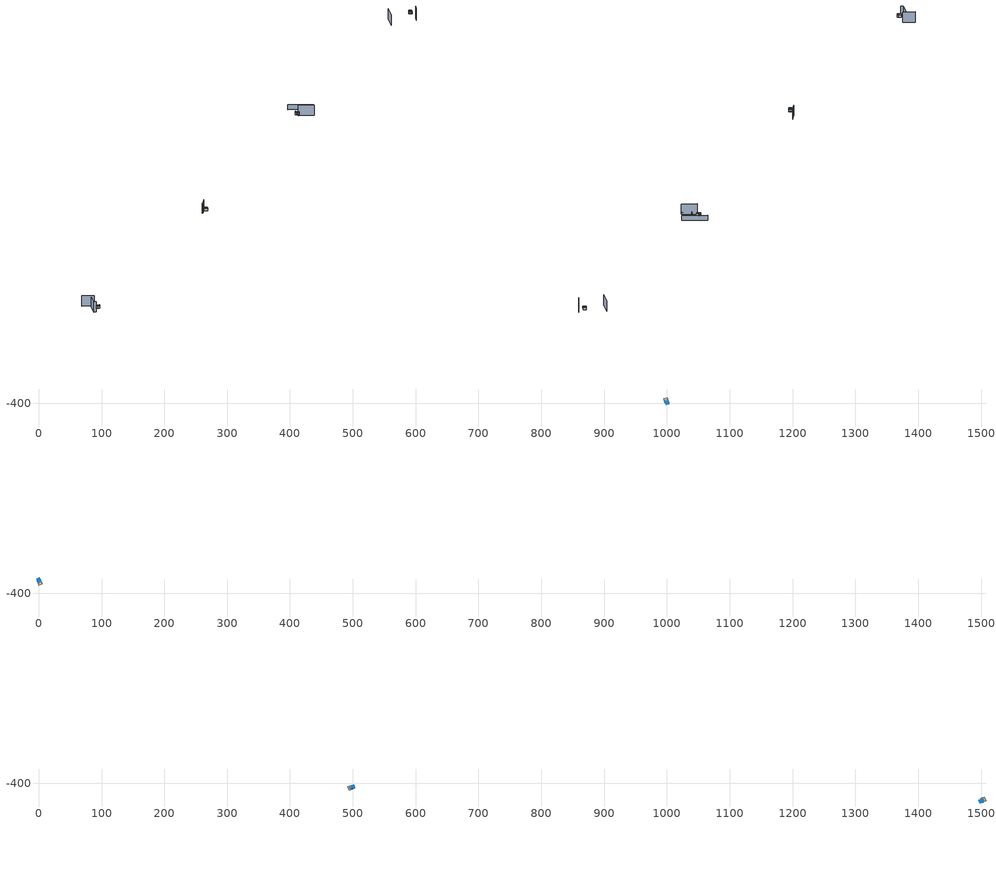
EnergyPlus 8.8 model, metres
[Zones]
2Perim
 floor adiabatic (115mmSandLimeBrick): 997.11,-399.83 995.77,-395.58 1001.49,-393.78 1002.83,-398.03 z0
 wall outside (U0-5): 997.11,-399.83 1002.83,-398.03 z0:4.11
 wall to 2Core (115mmSandLimeBrick): 1001.49,-393.78 995.77,-395.58 z0:4.11
 wall adiabatic (115mmSandLimeBrick): 1002.83,-398.03 1001.49,-393.78 / 995.77,-395.58 997.11,-399.83 z0:4.11
 window (Single): 997.2,-399.8 1002.74,-398.06 z0.85:3.4
 ceiling adiabatic (115mmSandLimeBrick): 997.11,-399.83 1002.83,-398.03 1001.76,-394.63 996.04,-396.43 z4.11
 roof outside (U0-4): 996.04,-396.43 1001.76,-394.63 1001.49,-393.78 995.77,-395.58 z4.11
2Core
 floor adiabatic (115mmSandLimeBrick): 995.77,-395.58 994.93,-392.9 1000.65,-391.1 1001.49,-393.78 z0
 wall adiabatic (115mmSandLimeBrick): 1001.49,-393.78 1000.65,-391.1 994.93,-392.9 995.77,-395.58 z0:4.11
 ceiling adiabatic (115mmSandLimeBrick): 995.77,-395.58 1001.49,-393.78 1000.82,-391.64 995.09,-393.44 z4.11
 roof outside (U0-4): 995.09,-393.44 1000.82,-391.64 1000.65,-391.1 994.93,-392.9 z4.11
0Perim
 floor adiabatic (115mmSandLimeBrick): 2.81,-377.83 4.52,-381.94 -1.01,-384.25 -2.73,-380.14 z4.11
 wall outside (U0-5): 2.81,-377.83 -2.73,-380.14 z4.11:8.23
 wall to 0Core (115mmSandLimeBrick): -1.01,-384.25 4.52,-381.94 z4.11:8.23
 wall adiabatic (115mmSandLimeBrick): -2.73,-380.14 -1.01,-384.25 / 4.52,-381.94 2.81,-377.83 z4.11:8.23
 window (Single): 2.71,-377.87 -2.64,-380.1 z4.96:7.52
 ceiling adiabatic (115mmSandLimeBrick): 2.81,-377.83 -2.73,-380.14 -1.36,-383.43 4.18,-381.12 z8.23
 roof outside (U0-4): 4.18,-381.12 -1.36,-383.43 -1.01,-384.25 4.52,-381.94 z8.23
0Core
 floor adiabatic (115mmSandLimeBrick): 4.52,-381.94 5.61,-384.53 0.07,-386.85 -1.01,-384.25 z4.11
 wall adiabatic (115mmSandLimeBrick): -1.01,-384.25 0.07,-386.85 5.61,-384.53 4.52,-381.94 z4.11:8.23
 ceiling adiabatic (115mmSandLimeBrick): 4.52,-381.94 -1.01,-384.25 -0.15,-386.33 5.39,-384.02 z8.23
 roof outside (U0-4): 5.39,-384.02 -0.15,-386.33 0.07,-386.85 5.61,-384.53 z8.23
1Perim
 floor adiabatic (115mmSandLimeBrick): 501.09,-408.2 497,-409.96 494.63,-404.45 498.72,-402.69 z8.23
 wall outside (U0-5): 501.09,-408.2 498.72,-402.69 z8.23:12.34
 wall to 1Core (115mmSandLimeBrick): 494.63,-404.45 497,-409.96 z8.23:12.34
 wall adiabatic (115mmSandLimeBrick): 498.72,-402.69 494.63,-404.45 / 497,-409.96 501.09,-408.2 z8.23:12.34
 window (Single): 501.05,-408.11 498.76,-402.78 z9.08:11.63
 ceiling adiabatic (115mmSandLimeBrick): 501.09,-408.2 498.72,-402.69 495.45,-404.1 497.82,-409.61 z12.34
 roof outside (U0-4): 497.82,-409.61 495.45,-404.1 494.63,-404.45 497,-409.96 z12.34
1Core
 floor adiabatic (115mmSandLimeBrick): 497,-409.96 494.42,-411.07 492.05,-405.56 494.63,-404.45 z8.23
 wall adiabatic (115mmSandLimeBrick): 494.63,-404.45 492.05,-405.56 494.42,-411.07 497,-409.96 z8.23:12.34
 ceiling adiabatic (115mmSandLimeBrick): 497,-409.96 494.63,-404.45 492.56,-405.34 494.94,-410.85 z12.34
 roof outside (U0-4): 494.94,-410.85 492.56,-405.34 492.05,-405.56 494.42,-411.07 z12.34
3Perim
 floor adiabatic (115mmSandLimeBrick): 1498.85,-425.11 1502.91,-423.27 1505.39,-428.73 1501.33,-430.57 z8.23
 wall outside (U0-5): 1498.85,-425.11 1501.33,-430.57 z8.23:12.34
 wall to 3Core (115mmSandLimeBrick): 1505.39,-428.73 1502.91,-423.27 z8.23:12.34
 wall adiabatic (115mmSandLimeBrick): 1501.33,-430.57 1505.39,-428.73 / 1502.91,-423.27 1498.85,-425.11 z8.23:12.34
 window (Single): 1498.89,-425.2 1501.29,-430.48 z9.08:11.63
 ceiling adiabatic (115mmSandLimeBrick): 1498.85,-425.11 1501.33,-430.57 1504.58,-429.1 1502.1,-423.64 z12.34
 roof outside (U0-4): 1502.1,-423.64 1504.58,-429.1 1505.39,-428.73 1502.91,-423.27 z12.34
3Core
 floor adiabatic (115mmSandLimeBrick): 1502.91,-423.27 1505.47,-422.11 1507.95,-427.57 1505.39,-428.73 z8.23
 wall adiabatic (115mmSandLimeBrick): 1505.39,-428.73 1507.95,-427.57 1505.47,-422.11 1502.91,-423.27 z8.23:12.34
 ceiling adiabatic (115mmSandLimeBrick): 1502.91,-423.27 1505.39,-428.73 1507.43,-427.8 1504.95,-422.34 z12.34
 roof outside (U0-4): 1504.95,-422.34 1507.43,-427.8 1507.95,-427.57 1505.47,-422.11 z12.34
shading: 6.51,-348.63 15.77,-370.14 / -9.35,-383.61 -11.41,-378.82 / -11.41,-378.82 6.97,-366.97 / 497.36,-399.52 501.26,-399.67 / 501.26,-399.67 513.39,-395.85 / 1005.5,-426.85 993.74,-399.52 / 1455.53,-406.68 1479.92,-391.63 / 1502.42,-438.02 1493.36,-441.8 z0:20.57; 1011.44,-403.11 1006.14,-405.92 z0:8.08; 1013.29,-371.42 1032.24,-415.46 z0:9.28; 1502.42,-438.02 1493.36,-441.8 z20.57:24.57; 1015.14,-422.88,8.08 1015.14,-422.88,9.28 1014.01,-420.76,6.96
[Site:GroundTemperature:BuildingSurface]
14, 14, 14, 14, 14, 14, 14, 14, 14, 14, 14, 14
[Site:GroundReflectance]
0.2, 0.2, 0.2, 0.2, 0.2, 0.2, 0.2, 0.2, 0.2, 0.2, 0.2, 0.2
[Site:GroundReflectance:SnowModifier]
1, 1
[Building]
Building: North Axis {deg}=0; Terrain=Suburbs; Loads Convergence Tolerance Value=.04; Temperature Convergence Tolerance Value {deltaC}=.4; Solar Distribution=MinimalShadowing; Maximum Number of Warmup Days=25
[Construction]
115mmSandLimeBrick: Plaster_0.005_115mmSandLimeBrick, Sand-Lime Brick_0.08_115mmSandLimeBrick, Plaster_0.08_115mmSandLimeBrick
U0-5: XPS Board_0.01_U0-5, General Concrete_0.2_U0-5
U0-4: XPS Board_0.06_U0-4, General Concrete_0.2_U0-4
Single: Generic Clear Glass 6mm_0.006_Single
[Material] Roughness=Rough; Thermal Absorptance=0.9
Name | Thickness {m} | Conductivity {W/m-K} | Density {kg/m3} | Specific Heat {J/kg-K} | Solar Absorptance | Visible Absorptance
Plaster_0.005_115mmSandLimeBrick | 0.005 | 1 | 2000 | 1130 | 0.6 | 0.6
Sand-Lime Brick_0.08_115mmSandLimeBrick | 0.08 | 0.56 | 1200 | 1000 | 0.6 | 0.6
Plaster_0.08_115mmSandLimeBrick | 0.08 | 1 | 2000 | 1130 | 0.6 | 0.6
XPS Board_0.01_U0-5 | 0.01 | 0.034 | 35 | 1400 | 0.6 | 0.6
General Concrete_0.2_U0-5; General Concrete_0.2_U0-4 | 0.2 | 2 | 2400 | 950 | 0.7 | 0.7
XPS Board_0.06_U0-4 | 0.06 | 0.034 | 35 | 1400 | 0.6 | 0.6
[WindowMaterial:Glazing]
Generic Clear Glass 6mm_0.006_Single: Optical Data Type=SpectralAverage; Window Glass Spectral Data Set=SpectralAverage; Thickness {m}=0.006; Solar Transmittance at Normal Incidence=0.68; Front Side Solar Reflectance at Normal Incidence=0.09; Back Side Solar Reflectance at Normal Incidence=0.1; Visible Transmittance at Normal Incidence=0.81; Front Side Visible Reflectance at Normal Incidence=0.11; Back Side Visible Reflectance at Normal Incidence=0.12; Infrared Transmittance at Normal Incidence=0; Front Side Infrared Hemispherical Emissivity=0.2; Back Side Infrared Hemispherical Emissivity=0.2; Conductivity {W/m-K}=0.9; Dirt Correction Factor for Solar and Visible Transmittance=1
[EnergyManagementSystem:Sensor]
Name | Output:Variable or Output:Meter Index Key | Output:Variable or Output:Meter
OutdoorTemp | Environment | Site Outdoor Air Drybulb Temperature
OutdoorRelHumid | Environment | Site Outdoor Air Relative Humidity
USRNATVENT_0Perim; USRNATVENT_1Perim; USRNATVENT_2Perim; USRNATVENT_3Perim | AllOff | Schedule Value
[Zone] Type=1; Multiplier=1; Zone Inside Convection Algorithm=TARP; Zone Outside Convection Algorithm=DOE-2
Name | Volume {m3} | Floor Area {m2}
0Perim; 1Perim; 2Perim; 3Perim | 110.015 | 26.7414
0Core; 1Core; 2Core; 3Core | 69.3141 | 16.8482
[People] Number of People Schedule=AllOn; Number of People Calculation Method=People/Area; People per Zone Floor Area {person/m2}=0.5; Fraction Radiant=0.3; Sensible Heat Fraction=AUTOCALCULATE; Carbon Dioxide Generation Rate {m3/s-W}=3.82e-08; Enable ASHRAE 55 Comfort Warnings=No; Mean Radiant Temperature Calculation Type=ZoneAveraged; Clothing Insulation Calculation Method=DynamicClothingModelASHRAE55; Thermal Comfort Model 1 Type=AdaptiveASH55
Name | Zone or ZoneList | Activity Level Schedule | Work Efficiency Schedule | Air Velocity Schedule
People 0Perim | 0Perim | 0PerimPeopleActivity | 0PerimWorkEfficiency | 0PerimAirVelocity
People 0Core | 0Core | 0CorePeopleActivity | 0CoreWorkEfficiency | 0CoreAirVelocity
People 1Perim | 1Perim | 1PerimPeopleActivity | 1PerimWorkEfficiency | 1PerimAirVelocity
People 1Core | 1Core | 1CorePeopleActivity | 1CoreWorkEfficiency | 1CoreAirVelocity
People 2Perim | 2Perim | 2PerimPeopleActivity | 2PerimWorkEfficiency | 2PerimAirVelocity
People 2Core | 2Core | 2CorePeopleActivity | 2CoreWorkEfficiency | 2CoreAirVelocity
People 3Perim | 3Perim | 3PerimPeopleActivity | 3PerimWorkEfficiency | 3PerimAirVelocity
People 3Core | 3Core | 3CorePeopleActivity | 3CoreWorkEfficiency | 3CoreAirVelocity
[ElectricEquipment] Schedule=AllOn; Design Level Calculation Method=Watts/Area; Watts per Zone Floor Area {W/m2}=35; Fraction Latent=0; Fraction Radiant=.2; Fraction Lost=0
Name | Zone or ZoneList
0Perim Equipment 1 | 0Perim
0Core Equipment 1 | 0Core
1Perim Equipment 1 | 1Perim
1Core Equipment 1 | 1Core
2Perim Equipment 1 | 2Perim
2Core Equipment 1 | 2Core
3Perim Equipment 1 | 3Perim
3Core Equipment 1 | 3Core
[Lights] Schedule=AllOn; Design Level Calculation Method=Watts/Area; Watts per Zone Floor Area {W/m2}=15; Return Air Fraction=0; Fraction Radiant=.42; Fraction Visible=.18; Fraction Replaceable=1
Name | Zone or ZoneList
0Perim General lighting | 0Perim
0Core General lighting | 0Core
1Perim General lighting | 1Perim
1Core General lighting | 1Core
2Perim General lighting | 2Perim
2Core General lighting | 2Core
3Perim General lighting | 3Perim
3Core General lighting | 3Core
[ZoneControl:Thermostat]
Name | Zone or ZoneList | Control Type Schedule | Control 1
0Perim Thermostat | 0Perim | 0PerimZoneControlTypeSched | Dual Setpoint - Zone 0Perim
0Core Thermostat | 0Core | 0CoreZoneControlTypeSched | Dual Setpoint - Zone 0Core
1Perim Thermostat | 1Perim | 1PerimZoneControlTypeSched | Dual Setpoint - Zone 1Perim
1Core Thermostat | 1Core | 1CoreZoneControlTypeSched | Dual Setpoint - Zone 1Core
2Perim Thermostat | 2Perim | 2PerimZoneControlTypeSched | Dual Setpoint - Zone 2Perim
2Core Thermostat | 2Core | 2CoreZoneControlTypeSched | Dual Setpoint - Zone 2Core
3Perim Thermostat | 3Perim | 3PerimZoneControlTypeSched | Dual Setpoint - Zone 3Perim
3Core Thermostat | 3Core | 3CoreZoneControlTypeSched | Dual Setpoint - Zone 3Core
[ThermostatSetpoint:DualSetpoint]
Name | Heating Setpoint Temperature Schedule | Cooling Setpoint Temperature Schedule
Dual Setpoint - Zone 0Perim | 0PerimHeating_SP_Sch | 0PerimCooling_SP_Sch
Dual Setpoint - Zone 0Core | 0CoreHeating_SP_Sch | 0CoreCooling_SP_Sch
Dual Setpoint - Zone 1Perim | 1PerimHeating_SP_Sch | 1PerimCooling_SP_Sch
Dual Setpoint - Zone 1Core | 1CoreHeating_SP_Sch | 1CoreCooling_SP_Sch
Dual Setpoint - Zone 2Perim | 2PerimHeating_SP_Sch | 2PerimCooling_SP_Sch
Dual Setpoint - Zone 2Core | 2CoreHeating_SP_Sch | 2CoreCooling_SP_Sch
Dual Setpoint - Zone 3Perim | 3PerimHeating_SP_Sch | 3PerimCooling_SP_Sch
Dual Setpoint - Zone 3Core | 3CoreHeating_SP_Sch | 3CoreCooling_SP_Sch
[Zone equipment]
0Perim: 0Perim Ideal Loads Air
0Core: 0Core Ideal Loads Air
1Perim: 1Perim Ideal Loads Air
1Core: 1Core Ideal Loads Air
2Perim: 2Perim Ideal Loads Air
2Core: 2Core Ideal Loads Air
3Perim: 3Perim Ideal Loads Air
3Core: 3Core Ideal Loads Air
[ZoneHVAC:IdealLoadsAirSystem] Maximum Heating Supply Air Temperature {C}=30; Minimum Cooling Supply Air Temperature {C}=18; Maximum Heating Supply Air Humidity Ratio {kgWater/kgDryAir}=0.01; Minimum Cooling Supply Air Humidity Ratio {kgWater/kgDryAir}=0.008; Heating Limit=NoLimit; Maximum Heating Air Flow Rate {m3/s}=100; Cooling Limit=NoLimit; Maximum Cooling Air Flow Rate {m3/s}=100; Heating Availability Schedule=AllOn; Cooling Availability Schedule=AllOn; Dehumidification Control Type=None; Humidification Control Type=None; Demand Controlled Ventilation Type=OccupancySchedule; Outdoor Air Economizer Type=NoEconomizer; Heat Recovery Type=None; Sensible Heat Recovery Effectiveness=0.7; Latent Heat Recovery Effectiveness=0.65
Name | Design Specification Outdoor Air Object
0Perim Ideal Loads Air | 0PerimMinFreshAir
0Core Ideal Loads Air | 0CoreMinFreshAir
1Perim Ideal Loads Air | 1PerimMinFreshAir
1Core Ideal Loads Air | 1CoreMinFreshAir
2Perim Ideal Loads Air | 2PerimMinFreshAir
2Core Ideal Loads Air | 2CoreMinFreshAir
3Perim Ideal Loads Air | 3PerimMinFreshAir
3Core Ideal Loads Air | 3CoreMinFreshAir
[DesignSpecification:OutdoorAir] Outdoor Air Method=Sum; Outdoor Air Flow per Person {m3/s-person}=0.002; Outdoor Air Flow per Zone Floor Area {m3/s-m2}=0.002; Outdoor Air Schedule=AllOn
0PerimMinFreshAir; 0CoreMinFreshAir; 1PerimMinFreshAir; 1CoreMinFreshAir; 2PerimMinFreshAir; 2CoreMinFreshAir; 3PerimMinFreshAir; 3CoreMinFreshAir
[ZoneVentilation:DesignFlowRate] Schedule=AllOn; Design Flow Rate Calculation Method=AirChanges/Hour; Air Changes per Hour {1/hr}=0; Ventilation Type=NATURAL; Fan Pressure Rise {Pa}=0; Fan Total Efficiency=1; Constant Term Coefficient=1; Temperature Term Coefficient=0; Velocity Term Coefficient=0; Velocity Squared Term Coefficient=0; Minimum Indoor Temperature {C}=18; Delta Temperature {deltaC}=1; Maximum Wind Speed {m/s}=40
Name | Zone or ZoneList
0Perim ScheduledVent | 0Perim
1Perim ScheduledVent | 1Perim
2Perim ScheduledVent | 2Perim
3Perim ScheduledVent | 3Perim
[EnergyManagementSystem:Actuator] Actuated Component Type=Schedule:Constant; Actuated Component Control Type=Schedule Value
Name | Actuated Component Unique
NATVENT_AVAIL_SCHED_ACTUATOR_0Perim | NATVENT_AVAIL_SCHED_0Perim
NATVENT_AVAIL_SCHED_ACTUATOR_1Perim | NATVENT_AVAIL_SCHED_1Perim
NATVENT_AVAIL_SCHED_ACTUATOR_2Perim | NATVENT_AVAIL_SCHED_2Perim
NATVENT_AVAIL_SCHED_ACTUATOR_3Perim | NATVENT_AVAIL_SCHED_3Perim
[EnergyManagementSystem:ProgramCallingManager]
My 0Perim_Setpoint_Schedule_Calculator_Example: BeginTimestepBeforePredictor; 0Perim_ErlEnforceBinary
My 1Perim_Setpoint_Schedule_Calculator_Example: BeginTimestepBeforePredictor; 1Perim_ErlEnforceBinary
My 2Perim_Setpoint_Schedule_Calculator_Example: BeginTimestepBeforePredictor; 2Perim_ErlEnforceBinary
My 3Perim_Setpoint_Schedule_Calculator_Example: BeginTimestepBeforePredictor; 3Perim_ErlEnforceBinary
[EnergyManagementSystem:Program]
0Perim_ErlEnforceBinary: IF (USRNATVENT_0Perim > 0); Set NATVENT_AVAIL_SCHED_ACTUATOR_0Perim = 1; ELSE; Set NATVENT_AVAIL_SCHED_ACTUATOR_0Perim = 0; ENDIF
1Perim_ErlEnforceBinary: IF (USRNATVENT_1Perim > 0); Set NATVENT_AVAIL_SCHED_ACTUATOR_1Perim = 1; ELSE; Set NATVENT_AVAIL_SCHED_ACTUATOR_1Perim = 0; ENDIF
2Perim_ErlEnforceBinary: IF (USRNATVENT_2Perim > 0); Set NATVENT_AVAIL_SCHED_ACTUATOR_2Perim = 1; ELSE; Set NATVENT_AVAIL_SCHED_ACTUATOR_2Perim = 0; ENDIF
3Perim_ErlEnforceBinary: IF (USRNATVENT_3Perim > 0); Set NATVENT_AVAIL_SCHED_ACTUATOR_3Perim = 1; ELSE; Set NATVENT_AVAIL_SCHED_ACTUATOR_3Perim = 0; ENDIF
[ZoneVentilation:WindandStackOpenArea] Opening Area {m2}=11.8484; Opening Effectiveness=0; Effective Angle {deg}=0; Height Difference {m}=0.638386; Discharge Coefficient for Opening=0.6; Minimum Indoor Temperature {C}=24; Maximum Indoor Temperature {C}=100; Delta Temperature {deltaC}=1; Minimum Outdoor Temperature {C}=22; Maximum Outdoor Temperature {C}=26; Maximum Wind Speed {m/s}=40
Name | Zone | Opening Area Fraction Schedule
0PerimNatVent_Buoy | 0Perim | NATVENT_AVAIL_SCHED_0Perim
1PerimNatVent_Buoy | 1Perim | NATVENT_AVAIL_SCHED_1Perim
2PerimNatVent_Buoy | 2Perim | NATVENT_AVAIL_SCHED_2Perim
3PerimNatVent_Buoy | 3Perim | NATVENT_AVAIL_SCHED_3Perim
[ZoneInfiltration:DesignFlowRate] Schedule=On; Design Flow Rate Calculation Method=AirChanges/Hour; Air Changes per Hour {1/hr}=2; Constant Term Coefficient=1; Temperature Term Coefficient=0; Velocity Term Coefficient=0; Velocity Squared Term Coefficient=0
Name | Zone or ZoneList
0PerimInfiltration | 0Perim
1PerimInfiltration | 1Perim
2PerimInfiltration | 2Perim
3PerimInfiltration | 3Perim
[WaterUse:Equipment]
Name | Peak Flow Rate {m3/s} | Flow Rate Fraction Schedule | Target Temperature Schedule | Hot Water Supply Temperature Schedule | Cold Water Supply Temperature Schedule
DHW 0Perim | 0 | equipOffice | DHW Supply Temperature 0Perim | DHW Supply Temperature 0Perim | DHW Mains Temperature 0Perim
DHW 0Core | 1.40402e-05 | 60HrWk | DHW Supply Temperature 0Core | DHW Supply Temperature 0Core | DHW Mains Temperature 0Core
DHW 1Perim | 0 | equipOffice | DHW Supply Temperature 1Perim | DHW Supply Temperature 1Perim | DHW Mains Temperature 1Perim
DHW 1Core | 1.40402e-05 | 60HrWk | DHW Supply Temperature 1Core | DHW Supply Temperature 1Core | DHW Mains Temperature 1Core
DHW 2Perim | 0 | equipOffice | DHW Supply Temperature 2Perim | DHW Supply Temperature 2Perim | DHW Mains Temperature 2Perim
DHW 2Core | 1.40402e-05 | 60HrWk | DHW Supply Temperature 2Core | DHW Supply Temperature 2Core | DHW Mains Temperature 2Core
DHW 3Perim | 0 | equipOffice | DHW Supply Temperature 3Perim | DHW Supply Temperature 3Perim | DHW Mains Temperature 3Perim
DHW 3Core | 1.40402e-05 | 60HrWk | DHW Supply Temperature 3Core | DHW Supply Temperature 3Core | DHW Mains Temperature 3Core
[Schedule:Constant]
On: On/Off, 1
0PerimPeopleActivity; 0CorePeopleActivity; 1PerimPeopleActivity; 1CorePeopleActivity; 2PerimPeopleActivity; 2CorePeopleActivity; 3PerimPeopleActivity; 3CorePeopleActivity: Any Number, 125.28
0PerimAirVelocity; 0CoreAirVelocity; 1PerimAirVelocity; 1CoreAirVelocity; 2PerimAirVelocity; 2CoreAirVelocity; 3PerimAirVelocity; 3CoreAirVelocity: Any Number, 0.2
0PerimWorkEfficiency; 0CoreWorkEfficiency; 1PerimWorkEfficiency; 1CoreWorkEfficiency; 2PerimWorkEfficiency; 2CoreWorkEfficiency; 3PerimWorkEfficiency; 3CoreWorkEfficiency: Any Number, 0
0PerimHeating_SP_Sch; 0PerimCooling_SP_Sch; 0CoreHeating_SP_Sch; 0CoreCooling_SP_Sch; 1PerimHeating_SP_Sch; 1PerimCooling_SP_Sch; 1CoreHeating_SP_Sch; 1CoreCooling_SP_Sch; 2PerimHeating_SP_Sch; 2PerimCooling_SP_Sch; 2CoreHeating_SP_Sch; 2CoreCooling_SP_Sch; 3PerimHeating_SP_Sch; 3PerimCooling_SP_Sch; 3CoreHeating_SP_Sch; 3CoreCooling_SP_Sch: Temperature, 24
0PerimZoneControlTypeSched; 0CoreZoneControlTypeSched; 1PerimZoneControlTypeSched; 1CoreZoneControlTypeSched; 2PerimZoneControlTypeSched; 2CoreZoneControlTypeSched; 3PerimZoneControlTypeSched; 3CoreZoneControlTypeSched: Any Number, 4
NATVENT_AVAIL_SCHED_0Perim; NATVENT_AVAIL_SCHED_1Perim; NATVENT_AVAIL_SCHED_2Perim; NATVENT_AVAIL_SCHED_3Perim: Fraction, 1
DHW Supply Temperature 0Perim; DHW Supply Temperature 0Core; DHW Supply Temperature 1Perim; DHW Supply Temperature 1Core; DHW Supply Temperature 2Perim; DHW Supply Temperature 2Core; DHW Supply Temperature 3Perim; DHW Supply Temperature 3Core: Temperature, 65
DHW Mains Temperature 0Perim; DHW Mains Temperature 0Core; DHW Mains Temperature 1Perim; DHW Mains Temperature 1Core; DHW Mains Temperature 2Perim; DHW Mains Temperature 2Core; DHW Mains Temperature 3Perim; DHW Mains Temperature 3Core: Temperature, 10
[Schedule:Year]
AllOn: AllOn, 1, 1, 12, 31
equipOffice: equipOffice, 1, 1, 12, 31
AllOff: AllOff, 1, 1, 12, 31
60HrWk: 60HrWk, 1, 1, 12, 31
[Schedule:Week:Daily]
AllOn: AllOn, AllOn, AllOn, AllOn, AllOn, AllOn, AllOn, AllOn, AllOn, AllOn, AllOn, AllOn
equipOffice: equipOfficeWeekEnd, equipOffice, equipOffice, equipOffice, equipOffice, equipOffice, equipOfficeWeekEnd, equipOfficeWeekEnd, equipOffice, equipOffice, equipOffice, equipOffice
AllOff: AllOff, AllOff, AllOff, AllOff, AllOff, AllOff, AllOff, AllOff, AllOff, AllOff, AllOff, AllOff
60HrWk: 60HrWkDay, 60HrWkDay, 60HrWkDay, 60HrWkDay, 60HrWkDay, 60HrWkDay, 60HrWkDay, 60HrWkDay, 60HrWkDay, 60HrWkDay, 60HrWkDay, 60HrWkDay
[Schedule:Day:Hourly]
AllOn: 1, 1, 1, 1, 1, 1, 1, 1, 1, 1, 1, 1, 1, 1, 1, 1, 1, 1, 1, 1, 1, 1, 1, 1
equipOffice; equipOfficeWeekEnd: 0.1, 0.1, 0.1, 0.1, 0.1, 0.1, 0.1, 0.2, 0.4, 0.6, 0.8, 0.8, 0.4, 0.6, 0.8, 0.8, 0.4, 0.2, 0.1, 0.1, 0.1, 0.1, 0.1, 0.1
AllOff: 0, 0, 0, 0, 0, 0, 0, 0, 0, 0, 0, 0, 0, 0, 0, 0, 0, 0, 0, 0, 0, 0, 0, 0
60HrWkDay: 0.2, 0.2, 0.2, 0.2, 0.2, 0.2, 0.2, 0.4, 0.8, 0.8, 1, 1, 0.8, 1, 1, 1, 0.8, 0.4, 0.2, 0.2, 0.2, 0.2, 0.2, 0.2
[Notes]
----  This file was generated with Archsim v.4.0.2.17
-------------------------ERL SENSORS--------------------------
115mmSandLimeBrick GasType: Partition
